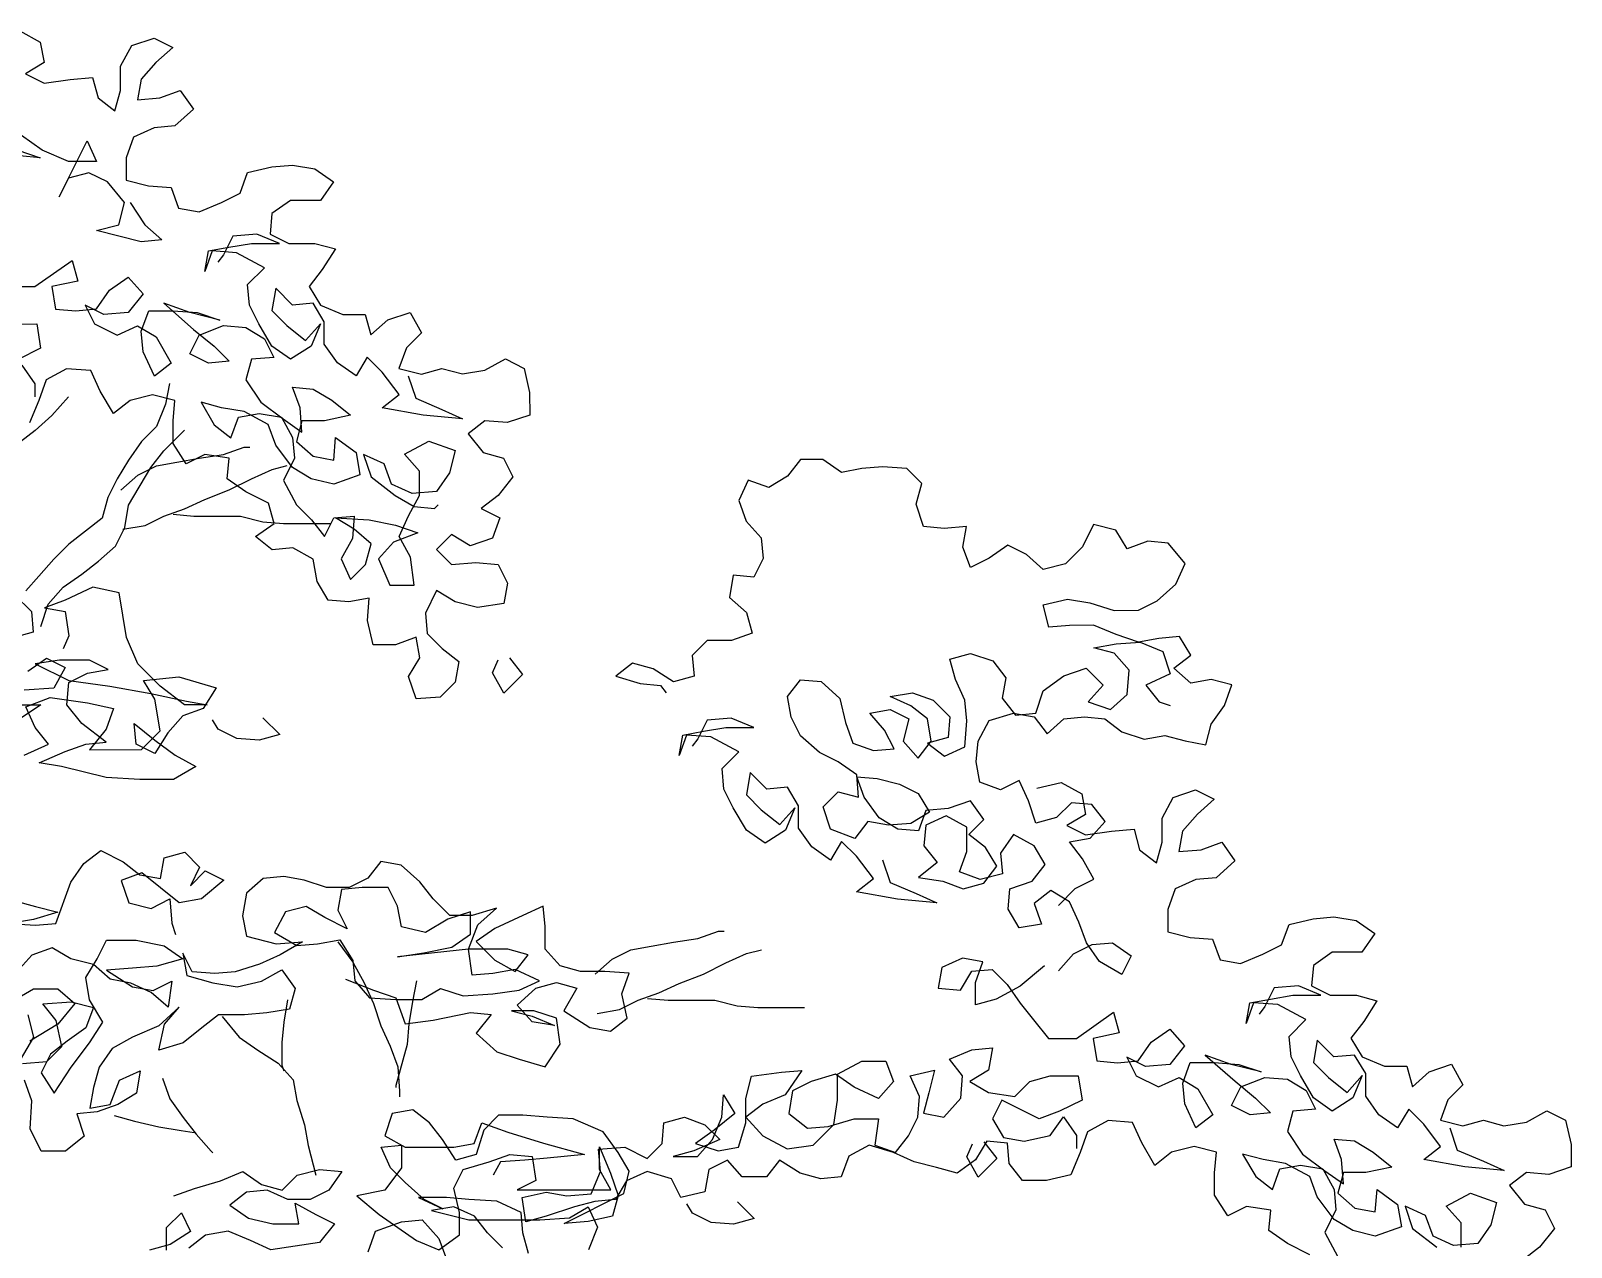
# Model space of a CAD drawing. Header units: metres. Extents: x 2.7 to 23.1, y -0.5 to 9.6.
# Drawn here: x 19.921 to 22.933, y 7.225 to 9.604 of the extents above; entities that cross this region are included whole.
import ezdxf

# ---------------------------------------------------------------- set-up
doc = ezdxf.new("R2010")
doc.units = ezdxf.units.M
doc.layers.add('ceco.net 89', color=7, linetype='Continuous')

msp = doc.modelspace()

# ---------------------------------------------------------------- linework, layer by layer
at = {"layer": 'ceco.net 89'}
for points in [[(19.8988, 9.6038), (19.939, 9.5819), (19.9464, 9.5418), (19.9099, 9.5198), (19.9464, 9.5016), (19.9975, 9.5089), (20.0413, 9.5126), (20.0523, 9.4725), (20.0852, 9.447), (20.0961, 9.4871), (20.0961, 9.5346), (20.1179, 9.5748), (20.1617, 9.5894), (20.1983, 9.5712), (20.1654, 9.542), (20.1362, 9.5091), (20.129, 9.4689), (20.1728, 9.4726), (20.2129, 9.4872), (20.2385, 9.4507), (20.2021, 9.4178), (20.1619, 9.4142), (20.1217, 9.3959), (20.1072, 9.3557), (20.1072, 9.3119), (20.151, 9.301), (20.1949, 9.2974), (20.2095, 9.2572), (20.2497, 9.2499), (20.2935, 9.2682), (20.33, 9.2865), (20.3445, 9.3267), (20.392, 9.3377), (20.4321, 9.3414), (20.476, 9.3341), (20.5125, 9.3086), (20.487, 9.2721), (20.4286, 9.272), (20.3921, 9.2464), (20.3885, 9.2063), (20.425, 9.188), (20.4761, 9.1881), (20.5163, 9.1772), (20.4907, 9.137), (20.4652, 9.1041), (20.4872, 9.0676), (20.531, 9.0494), (20.5748, 9.0494), (20.5858, 9.0093), (20.6186, 9.0385), (20.6624, 9.0532), (20.6844, 9.013), (20.6552, 8.9838), (20.6406, 8.9436), (20.6844, 8.9327), (20.7246, 8.9437), (20.7648, 8.9328), (20.8086, 8.9401), (20.8487, 8.9621), (20.8852, 8.9438), (20.8962, 8.8964), (20.8963, 8.8526), (20.8525, 8.8379), (20.8087, 8.8415), (20.7758, 8.8159), (20.8051, 8.7795), (20.8452, 8.7685), (20.8635, 8.732), (20.8344, 8.6955), (20.8015, 8.6699), (20.838, 8.6517), (20.8235, 8.6115), (20.7797, 8.5969), (20.7431, 8.6188), (20.714, 8.5895), (20.7432, 8.5603), (20.7907, 8.564), (20.8345, 8.5604), (20.8528, 8.5239), (20.8455, 8.4838), (20.7944, 8.4764), (20.7506, 8.4873), (20.714, 8.5092), (20.6922, 8.4654), (20.6959, 8.4252), (20.7251, 8.396), (20.758, 8.3705), (20.7507, 8.3303), (20.7215, 8.3011), (20.6741, 8.2974), (20.6594, 8.3412), (20.6813, 8.3777), (20.674, 8.4179), (20.6338, 8.4032), (20.59, 8.4032), (20.579, 8.4507), (20.5826, 8.4945), (20.5425, 8.4871), (20.5023, 8.4907), (20.4804, 8.5272), (20.473, 8.571), (20.4328, 8.5929), (20.3927, 8.5892), (20.3598, 8.6148), (20.3963, 8.6403), (20.3853, 8.6805), (20.3414, 8.7024), (20.3049, 8.7279), (20.3085, 8.7681), (20.2611, 8.7753), (20.2246, 8.757), (20.199, 8.7972), (20.1989, 8.841), (20.2025, 8.8811), (20.1587, 8.8921), (20.1149, 8.8811), (20.0821, 8.8555), (20.0565, 8.8993), (20.0382, 8.9394), (19.9907, 8.943), (19.9506, 8.9211), (19.936, 8.8809), (19.9178, 8.8371)], [(19.8954, 9.3701), (19.9392, 9.3555), (19.8991, 9.3592)], [(20.1146, 9.2681), (20.1438, 9.2243), (20.1767, 9.1951), (20.1365, 9.1914), (20.0489, 9.2132), (20.0927, 9.2242), (20.1036, 9.2681), (20.0707, 9.3082), (20.0342, 9.3264), (19.994, 9.3154), (19.9758, 9.2789), (20.0305, 9.3885), (20.0488, 9.3483), (19.994, 9.3483), (19.9429, 9.3701), (19.9027, 9.3993)], [(20.6589, 8.929), (20.6735, 8.8852), (20.7247, 8.8634), (20.7648, 8.8451), (20.6882, 8.8524), (20.6078, 8.8669), (20.6407, 8.8925), (20.6078, 8.9363), (20.5785, 8.9655), (20.5567, 8.9289), (20.5201, 8.9545), (20.4945, 8.9909), (20.4945, 9.0348), (20.4726, 9.0712), (20.4324, 9.0676), (20.3995, 9.1004), (20.3922, 9.0566), (20.4215, 9.0274), (20.458, 8.9982), (20.4872, 9.0311), (20.469, 8.9873), (20.4288, 8.9617), (20.3923, 8.9872), (20.3667, 9.031), (20.3484, 9.0675), (20.3447, 9.1076), (20.3776, 9.1405), (20.3228, 9.1697), (20.2753, 9.1733), (20.2607, 9.1331), (20.268, 9.1733), (20.3082, 9.1806), (20.352, 9.188), (20.4067, 9.188), (20.3629, 9.2062), (20.3154, 9.2025), (20.2972, 9.166), (20.2863, 9.1514)], [(19.8737, 9.1036), (19.9285, 9.1036), (20.0015, 9.1548), (20.0125, 9.1146), (19.9614, 9.1036), (19.9687, 9.0598), (20.0089, 9.0562), (20.049, 9.0599), (20.0746, 9.0964), (20.111, 9.122), (20.1403, 9.0892), (20.1111, 9.0527), (20.0636, 9.049), (20.0271, 9.0672), (20.0454, 9.0307), (20.0892, 9.0088), (20.1294, 9.0271), (20.1659, 9.0052), (20.1952, 8.9542), (20.1623, 8.9286), (20.1404, 8.976), (20.1367, 9.0162), (20.1513, 9.0563), (20.1987, 9.0564), (20.2462, 9.0528), (20.29, 9.0382), (20.2316, 9.0528), (20.1805, 9.071), (20.2389, 9.0199), (20.2791, 8.9871), (20.3084, 8.9579), (20.2682, 8.9542), (20.2317, 8.9724), (20.2499, 9.009), (20.2973, 9.0273), (20.3412, 9.0237), (20.3777, 9.0018), (20.396, 8.9653), (20.3522, 8.9616), (20.3412, 8.9214), (20.3705, 8.8776), (20.4143, 8.8448), (20.4509, 8.8193), (20.4472, 8.8668), (20.4325, 8.9069), (20.4727, 8.9033), (20.5092, 8.8814), (20.5458, 8.8522), (20.4947, 8.8412), (20.4509, 8.8412), (20.4399, 8.801), (20.4728, 8.7719), (20.513, 8.7646), (20.5166, 8.8084), (20.5568, 8.7792), (20.5641, 8.7354), (20.513, 8.7171), (20.4692, 8.728), (20.4327, 8.7499), (20.3998, 8.7937), (20.3851, 8.8338), (20.3377, 8.8594), (20.2938, 8.8666), (20.2537, 8.8775), (20.2793, 8.8337), (20.3121, 8.8082), (20.3267, 8.8484), (20.3669, 8.8557), (20.4107, 8.8485), (20.4326, 8.8083), (20.4363, 8.7682), (20.4145, 8.7243), (20.4401, 8.6769), (20.4693, 8.6477), (20.4949, 8.6149), (20.5131, 8.6514), (20.5533, 8.6551), (20.5496, 8.6113), (20.5278, 8.5711), (20.5461, 8.5309), (20.5752, 8.5602), (20.5862, 8.6004), (20.5533, 8.6295), (20.5167, 8.6514), (20.5825, 8.6478), (20.6336, 8.6369), (20.6774, 8.6223), (20.63, 8.604), (20.6008, 8.5712), (20.6227, 8.5201), (20.6702, 8.5201), (20.6629, 8.5749), (20.6409, 8.615), (20.6591, 8.6552), (20.681, 8.6954), (20.681, 8.7428), (20.6517, 8.7757), (20.6992, 8.8013), (20.7503, 8.7831), (20.7394, 8.7392), (20.7139, 8.7027), (20.6664, 8.699), (20.6262, 8.7172), (20.6116, 8.7574), (20.5714, 8.7756), (20.586, 8.7318), (20.6335, 8.6953), (20.6701, 8.6735), (20.7102, 8.6698), (20.7175, 8.6771)], [(19.8775, 9.0305), (19.9322, 9.0306), (19.9396, 8.9831), (19.8958, 8.9612)], [(19.9031, 8.9502), (19.9287, 8.9137), (19.9287, 8.8882)], [(19.9944, 8.8882), (19.9616, 8.8517), (19.9288, 8.8225), (19.8631, 8.7713), (19.8412, 8.7311), (19.8194, 8.6508), (19.8012, 8.6142), (19.8121, 8.6581), (19.8193, 8.6982), (19.8266, 8.7421), (19.8229, 8.7822), (19.8156, 8.8297), (19.7973, 8.9027)], [(20.1916, 8.914), (20.1843, 8.8738), (20.1661, 8.83), (20.1369, 8.8008), (20.1114, 8.7642), (20.0895, 8.7277), (20.0713, 8.6912), (20.0604, 8.651), (19.9947, 8.5998), (19.9655, 8.5706), (19.9363, 8.5377), (19.9108, 8.5085)], [(19.9401, 8.4391), (19.9546, 8.4829), (19.9838, 8.5158), (20.0203, 8.5414), (20.0531, 8.567), (20.086, 8.5962), (20.1042, 8.6328), (20.1115, 8.6766), (20.1552, 8.7497), (20.1807, 8.7825), (20.2209, 8.8227)], [(20.0968, 8.7058), (20.1297, 8.735), (20.1661, 8.7533), (20.2063, 8.7607), (20.2501, 8.768), (20.2976, 8.7753), (20.3377, 8.79), (20.3487, 8.79)], [(20.1005, 8.6291), (20.1443, 8.6365), (20.1808, 8.6548), (20.221, 8.6694), (20.2611, 8.6877), (20.3086, 8.706), (20.3524, 8.7279), (20.3925, 8.7462), (20.4217, 8.7536)], [(21.9304, 7.8937), (21.9632, 7.9265), (21.9997, 7.9448), (21.9777, 7.985), (21.9522, 8.0178), (21.9923, 8.0252), (22.0215, 8.058), (21.9959, 8.0909), (21.9557, 8.0945), (21.9266, 8.0653), (21.8864, 8.0543), (21.8718, 8.0981), (21.8535, 8.1382), (21.817, 8.1199), (21.7768, 8.1345), (21.7695, 8.1746), (21.7731, 8.2148), (21.7949, 8.255), (21.8424, 8.2696), (21.8826, 8.2624), (21.9082, 8.2295), (21.941, 8.2588), (21.9811, 8.2625), (22.0213, 8.2588), (22.0542, 8.2333), (22.098, 8.2188), (22.1382, 8.2261), (22.1783, 8.2152), (22.2185, 8.2079), (22.2294, 8.2481), (22.255, 8.2846), (22.2695, 8.3248), (22.2294, 8.3357), (22.1892, 8.3284), (22.1563, 8.3576), (22.1891, 8.3831), (22.1672, 8.4196), (22.127, 8.4159), (22.0869, 8.4086), (22.0431, 8.4232), (21.9992, 8.4414), (21.9518, 8.4413), (21.9116, 8.4377), (21.9006, 8.4815), (21.9481, 8.4925), (21.9919, 8.4852), (22.0394, 8.4706), (22.0868, 8.4707), (22.1233, 8.489), (22.1598, 8.5219), (22.178, 8.562), (22.1451, 8.6022), (22.105, 8.6058), (22.0648, 8.5911), (22.0429, 8.6276), (21.9991, 8.6385), (21.9772, 8.5947), (21.9444, 8.5618), (21.9006, 8.5508), (21.8677, 8.58), (21.8311, 8.5982), (21.7947, 8.5726), (21.7582, 8.5543), (21.7435, 8.5945), (21.7508, 8.6347), (21.707, 8.631), (21.6668, 8.6346), (21.6522, 8.6784), (21.6631, 8.7186), (21.6338, 8.7477), (21.5864, 8.7513), (21.5462, 8.7477), (21.5061, 8.7403), (21.4695, 8.7658), (21.4257, 8.7658), (21.4002, 8.7329), (21.3637, 8.711), (21.3235, 8.7255), (21.3053, 8.6854), (21.3199, 8.6452), (21.3492, 8.6124), (21.3529, 8.5722), (21.3347, 8.5357), (21.2945, 8.5393), (21.2872, 8.4955), (21.3201, 8.4663), (21.3311, 8.4262), (21.291, 8.4115), (21.2435, 8.4115), (21.2143, 8.3822), (21.218, 8.3421), (21.1778, 8.3311), (21.1377, 8.3566), (21.0975, 8.3675), (21.0646, 8.3419), (21.1121, 8.3274), (21.1523, 8.3238), (21.1633, 8.3092)], [(20.1991, 8.6584), (20.2393, 8.6548), (20.3305, 8.6549), (20.3744, 8.644), (20.4145, 8.6404), (20.5058, 8.6404)], [(19.8889, 8.5011), (19.9218, 8.4683), (19.9255, 8.4281), (19.8853, 8.4172)], [(19.9074, 8.1872), (19.9549, 8.2091), (19.9293, 8.2419), (19.911, 8.2821), (19.9585, 8.3004), (20.0315, 8.2895), (20.0826, 8.2786), (20.068, 8.2384), (20.0352, 8.1982), (20.1374, 8.1983), (20.1739, 8.2349), (20.1629, 8.2969), (20.141, 8.3334), (20.2103, 8.3408), (20.2834, 8.3189), (20.2579, 8.2788), (20.2177, 8.2641), (20.1885, 8.2312), (20.163, 8.191), (20.1265, 8.2093), (20.1228, 8.2494), (20.163, 8.2166), (20.2032, 8.1874), (20.2434, 8.1656), (20.1996, 8.14), (20.1339, 8.1399), (20.0681, 8.1435), (19.9805, 8.1653), (19.9367, 8.1726), (19.9878, 8.1945), (20.0279, 8.2092), (20.0681, 8.2129), (20.0206, 8.2493), (19.9913, 8.2858), (19.9949, 8.3296), (20.0314, 8.3479), (20.0716, 8.3553), (20.0351, 8.3735), (19.9766, 8.3734), (19.9292, 8.3661), (19.9949, 8.3333), (20.0753, 8.3224), (20.1556, 8.3079), (20.225, 8.2933), (20.2652, 8.2861), (20.2213, 8.286), (20.1738, 8.3225), (20.13, 8.3663), (20.108, 8.4174), (20.0934, 8.505), (20.0422, 8.5159), (19.9875, 8.4903), (19.9473, 8.4756), (19.9875, 8.4684), (19.9949, 8.4209), (19.9839, 8.3953)], [(21.9305, 7.7659), (21.9597, 7.7988), (21.9962, 7.817), (22.0363, 7.8207), (22.0728, 7.7952), (22.0546, 7.7587), (22.0108, 7.7842), (21.9852, 7.8207), (21.9706, 7.8608), (21.9523, 7.901), (21.9157, 7.9229), (21.8829, 7.8973), (21.8975, 7.8571), (21.8537, 7.8498), (21.8318, 7.8863), (21.8354, 7.9264), (21.8792, 7.9411), (21.9047, 7.974), (21.8828, 8.0104), (21.8426, 8.0323), (21.8171, 7.9958), (21.8208, 7.9556), (21.777, 7.9446), (21.7368, 7.9592), (21.7514, 7.9994), (21.7513, 8.0468), (21.7111, 8.0687), (21.671, 8.0504), (21.6674, 8.0102), (21.693, 7.9774), (21.6565, 7.9482), (21.704, 7.9409), (21.7441, 7.9263), (21.7843, 7.9373), (21.8098, 7.9702), (21.7879, 8.0067), (21.755, 8.0322), (21.7842, 8.0615), (21.7586, 8.098), (21.7148, 8.0833), (21.671, 8.0796), (21.6564, 8.0394), (21.6162, 8.0431), (21.5797, 8.0649), (21.5505, 8.1051), (21.5358, 8.1452), (21.576, 8.1416), (21.6198, 8.1307), (21.6563, 8.1125), (21.6783, 8.076), (21.6418, 8.054), (21.598, 8.0503), (21.5578, 8.0576), (21.5323, 8.0247), (21.4848, 8.0429), (21.4702, 8.0867), (21.4993, 8.116), (21.5395, 8.1051), (21.5358, 8.1489), (21.4993, 8.1744), (21.4628, 8.1926), (21.4262, 8.2254), (21.4079, 8.2619), (21.4006, 8.3021), (21.4261, 8.335), (21.4663, 8.3314), (21.5028, 8.2985), (21.5138, 8.2511), (21.5285, 8.2109), (21.5686, 8.1964), (21.6088, 8.2001), (21.5905, 8.2365), (21.5613, 8.2694), (21.6014, 8.2767), (21.6379, 8.2585), (21.627, 8.2147), (21.6563, 8.1818), (21.6818, 8.2147), (21.6745, 8.2585), (21.6416, 8.2841), (21.6014, 8.3023), (21.6452, 8.3096), (21.6854, 8.2951), (21.7183, 8.2622), (21.7147, 8.2221), (21.6745, 8.2111), (21.7074, 8.1855), (21.7475, 8.2038), (21.7511, 8.2549), (21.7474, 8.2951), (21.7292, 8.3353), (21.7182, 8.3754), (21.7583, 8.3864), (21.8021, 8.3718), (21.8277, 8.339), (21.8205, 8.2988), (21.8461, 8.266), (21.8862, 8.2697), (21.9008, 8.3135), (21.9409, 8.3427), (21.9847, 8.3574), (22.0176, 8.3246), (21.9884, 8.2917), (22.0322, 8.2771), (22.0651, 8.3064), (22.0687, 8.3538), (22.0394, 8.3867), (21.9993, 8.3976), (22.0431, 8.4049), (22.0905, 8.4086), (22.1344, 8.3904), (22.149, 8.3466), (22.1016, 8.3246), (22.1272, 8.2918), (22.1491, 8.2845)], [(19.9146, 8.3515), (19.9511, 8.3771), (19.9876, 8.3588), (19.9657, 8.3187), (19.9073, 8.3149)], [(20.8566, 8.3779), (20.8821, 8.345), (20.8457, 8.3085), (20.8237, 8.3486), (20.8346, 8.3742)], [(19.8927, 8.2857), (19.9402, 8.2858), (19.8964, 8.2565)], [(20.3747, 8.2606), (20.4076, 8.2278), (20.3675, 8.2168), (20.3236, 8.2204), (20.2871, 8.2386), (20.2761, 8.2569)], [(21.5866, 7.9826), (21.6012, 7.9388), (21.6524, 7.9169), (21.6926, 7.8987), (21.6159, 7.9059), (21.5355, 7.9205), (21.5684, 7.9461), (21.5355, 7.9898), (21.5062, 8.019), (21.4844, 7.9825), (21.4478, 8.008), (21.4222, 8.0445), (21.4222, 8.0883), (21.4003, 8.1248), (21.3601, 8.1211), (21.3272, 8.1539), (21.32, 8.1101), (21.3492, 8.0809), (21.3857, 8.0518), (21.4149, 8.0847), (21.3967, 8.0408), (21.3565, 8.0152), (21.32, 8.0408), (21.2944, 8.0845), (21.2761, 8.121), (21.2724, 8.1612), (21.3053, 8.1941), (21.2505, 8.2232), (21.203, 8.2269), (21.1884, 8.1867), (21.1957, 8.2268), (21.2359, 8.2342), (21.2797, 8.2415), (21.3344, 8.2416), (21.2906, 8.2598), (21.2431, 8.2561), (21.2249, 8.2196), (21.214, 8.205)], [(21.8883, 8.1228), (21.9358, 8.1338), (21.976, 8.1119), (21.9833, 8.0718), (21.9468, 8.0498), (21.9833, 8.0316), (22.0344, 8.0389), (22.0782, 8.0426), (22.0892, 8.0025), (22.1221, 7.977), (22.133, 8.0171), (22.133, 8.0646), (22.1549, 8.1048), (22.1987, 8.1194), (22.2352, 8.1012), (22.2024, 8.072), (22.1732, 8.0391), (22.1659, 7.9989), (22.2097, 8.0026), (22.2499, 8.0172), (22.2755, 7.9807), (22.239, 7.9479), (22.1988, 7.9442), (22.1587, 7.9259), (22.1441, 7.8857), (22.1442, 7.8419), (22.188, 7.831), (22.2318, 7.8274), (22.2464, 7.7872), (22.2866, 7.7799), (22.3304, 7.7982), (22.3669, 7.8165), (22.3815, 7.8567), (22.4289, 7.8677), (22.4691, 7.8714), (22.5129, 7.8641), (22.5494, 7.8386), (22.5239, 7.8021), (22.4655, 7.802), (22.429, 7.7764), (22.4254, 7.7363), (22.4619, 7.718), (22.513, 7.7181), (22.5532, 7.7072), (22.5277, 7.667), (22.5022, 7.6341), (22.5241, 7.5976), (22.5679, 7.5794), (22.6117, 7.5794), (22.6227, 7.5393), (22.6556, 7.5685), (22.6994, 7.5832), (22.7213, 7.543), (22.6921, 7.5138), (22.6776, 7.4736), (22.7214, 7.4627), (22.7615, 7.4737), (22.8017, 7.4628), (22.8455, 7.4701), (22.8856, 7.4921), (22.9222, 7.4738), (22.9332, 7.4264), (22.9332, 7.3826), (22.8894, 7.3679), (22.8456, 7.3715), (22.8128, 7.3459), (22.842, 7.3095), (22.8822, 7.2985), (22.9005, 7.2621), (22.8713, 7.2255), (22.8384, 7.1999)], [(19.8894, 7.9024), (19.9296, 7.8914), (19.9734, 7.8805), (19.926, 7.8659), (19.8785, 7.8585), (19.9297, 7.8549), (19.9698, 7.8586), (19.9989, 7.939), (20.0245, 7.9755), (20.0573, 8.0011), (20.1011, 7.9792), (20.134, 7.9537), (20.1742, 7.9464), (20.1815, 7.9866), (20.2216, 7.9976), (20.2508, 7.9684), (20.2326, 7.9319), (20.2618, 7.9611), (20.2983, 7.9429), (20.2546, 7.9063), (20.2107, 7.899), (20.1377, 7.9574), (20.0975, 7.9427), (20.1122, 7.8989), (20.156, 7.888), (20.1925, 7.9063), (20.1962, 7.8588), (20.2035, 7.8369)], [(20.5358, 7.7496), (20.5906, 7.7277), (20.6344, 7.7132), (20.6527, 7.6621), (20.7075, 7.6694), (20.7805, 7.6841), (20.8207, 7.6805), (20.7915, 7.644), (20.8317, 7.6075), (20.8755, 7.5929), (20.9267, 7.5784), (20.9558, 7.6222), (20.9485, 7.6733), (20.9046, 7.6879), (20.8608, 7.6878), (20.901, 7.6769), (20.9448, 7.6587), (20.901, 7.666), (20.8718, 7.6988), (20.9083, 7.7317), (20.9484, 7.7427), (20.9886, 7.7318), (20.9631, 7.6879), (21.0142, 7.6551), (21.0544, 7.6478), (21.0872, 7.6734), (21.0762, 7.7209), (21.0908, 7.7611), (21.0433, 7.7647), (20.9959, 7.7646), (20.9557, 7.7755), (20.9264, 7.8084), (20.9264, 7.8522), (20.9227, 7.8923), (20.8826, 7.8741), (20.8278, 7.8484), (20.7913, 7.8229), (20.8279, 7.7864), (20.8681, 7.7645), (20.8936, 7.7974), (20.8534, 7.8083), (20.7767, 7.8082), (20.638, 7.7935), (20.6891, 7.8009), (20.7439, 7.8119), (20.7804, 7.8375), (20.7803, 7.8813), (20.7365, 7.8666), (20.6927, 7.841), (20.6453, 7.8519), (20.6379, 7.8921), (20.6196, 7.9286), (20.5685, 7.9285), (20.5284, 7.9248), (20.5211, 7.8847), (20.5394, 7.8482), (20.4956, 7.8701), (20.459, 7.8919), (20.4189, 7.8809), (20.397, 7.8408), (20.4408, 7.8152), (20.481, 7.8189), (20.5248, 7.8263), (20.5504, 7.7861), (20.5541, 7.746), (20.5833, 7.7131), (20.6344, 7.7095), (20.6856, 7.7096), (20.7221, 7.7315), (20.7659, 7.717), (20.8243, 7.7207), (20.8754, 7.728), (20.9155, 7.7463), (20.8681, 7.7682), (20.8243, 7.7608), (20.7841, 7.7571), (20.7767, 7.8082), (20.795, 7.8557), (20.8314, 7.8886), (20.784, 7.874), (20.7402, 7.8739), (20.7073, 7.9068), (20.6817, 7.9396), (20.6452, 7.9724), (20.605, 7.9797), (20.5795, 7.9468), (20.543, 7.9285), (20.4992, 7.9285), (20.4553, 7.943), (20.4152, 7.9503), (20.375, 7.9466), (20.3422, 7.9174), (20.3349, 7.8736), (20.3422, 7.8334), (20.4007, 7.8189), (20.4518, 7.8225), (20.408, 7.797), (20.3679, 7.7787), (20.3204, 7.764), (20.2802, 7.7603), (20.2364, 7.7639), (20.2181, 7.8004), (20.2255, 7.7566), (20.2766, 7.7421), (20.3241, 7.7348), (20.3715, 7.7458), (20.4117, 7.7677), (20.4373, 7.7313), (20.4263, 7.6911), (20.3825, 7.6837), (20.3387, 7.6801), (20.2876, 7.68), (20.2548, 7.6544), (20.2183, 7.6252), (20.1708, 7.6105), (20.1818, 7.6617), (20.2109, 7.6945), (20.1708, 7.658), (20.1197, 7.636), (20.0796, 7.6141), (20.054, 7.5776), (20.0431, 7.5374), (20.0359, 7.4972), (20.076, 7.5046), (20.0942, 7.552), (20.1344, 7.5703), (20.1271, 7.5265), (20.0906, 7.5046), (20.0505, 7.4899), (20.0103, 7.4862), (20.025, 7.4424), (19.9885, 7.4132), (19.941, 7.4132), (19.9191, 7.457), (19.9227, 7.5117), (19.908, 7.5519)], [(21.0245, 7.7594), (21.0574, 7.7886), (21.0939, 7.8069), (21.134, 7.8142), (21.1778, 7.8216), (21.2253, 7.8289), (21.2654, 7.8435), (21.2764, 7.8436)], [(19.9043, 7.5847), (19.9518, 7.5884), (19.981, 7.6177), (19.97, 7.6688), (19.9444, 7.7016), (19.9992, 7.7053), (20.043, 7.6944), (20.0284, 7.6542), (19.9919, 7.6286), (19.9591, 7.603), (19.9409, 7.5665), (19.9665, 7.5264), (19.9993, 7.5775), (20.0357, 7.625), (20.0613, 7.6652), (20.0357, 7.709), (20.0283, 7.7528), (20.0502, 7.7893), (20.0684, 7.8258), (20.1268, 7.8259), (20.1816, 7.815), (20.2181, 7.7895), (20.167, 7.7748), (20.1196, 7.7711), (20.0685, 7.7674), (20.1196, 7.7346), (20.1598, 7.7274), (20.1963, 7.7456), (20.189, 7.6945), (20.1561, 7.7237), (20.116, 7.7419), (20.0758, 7.7492), (20.0429, 7.7784), (19.9991, 7.7893), (19.9626, 7.8111), (19.9224, 7.7965), (19.8932, 7.7636)], [(20.5212, 7.8226), (20.5504, 7.7825), (20.5723, 7.7423), (20.5906, 7.7022), (20.6053, 7.6584), (20.6236, 7.6182), (20.6382, 7.5781), (20.6419, 7.5306), (20.6419, 7.5197)], [(21.0283, 7.6827), (21.0721, 7.69), (21.1086, 7.7083), (21.1487, 7.723), (21.1888, 7.7412), (21.2363, 7.7595), (21.2801, 7.7815), (21.3202, 7.7998), (21.3494, 7.8071)], [(21.9032, 7.7759), (21.8558, 7.7357), (21.8084, 7.7101), (21.7682, 7.6991), (21.7682, 7.743), (21.7827, 7.7831), (21.7426, 7.7904), (21.7024, 7.7721), (21.6952, 7.7319), (21.739, 7.7283), (21.7609, 7.7649), (21.801, 7.7685), (21.8303, 7.7394), (21.8558, 7.7029), (21.8814, 7.67), (21.9107, 7.6336), (21.9654, 7.6336), (22.0384, 7.6848), (22.0494, 7.6446), (21.9983, 7.6336), (22.0056, 7.5898), (22.0458, 7.5862), (22.086, 7.5899), (22.1115, 7.6264), (22.148, 7.652), (22.1772, 7.6192), (22.148, 7.5827), (22.1006, 7.579), (22.0641, 7.5972), (22.0823, 7.5607), (22.1262, 7.5388), (22.1663, 7.5571), (22.2029, 7.5352), (22.2321, 7.4842), (22.1993, 7.4586), (22.1773, 7.506), (22.1736, 7.5462), (22.1882, 7.5863), (22.2357, 7.5864), (22.2831, 7.5828), (22.327, 7.5682), (22.2685, 7.5828), (22.2174, 7.601), (22.2759, 7.5499), (22.3161, 7.5171), (22.3453, 7.4879), (22.3051, 7.4842), (22.2686, 7.5024), (22.2868, 7.539), (22.3343, 7.5573), (22.3781, 7.5537), (22.4146, 7.5318), (22.4329, 7.4953), (22.3891, 7.4916), (22.3782, 7.4514), (22.4074, 7.4076), (22.4513, 7.3748), (22.4878, 7.3493), (22.4841, 7.3968), (22.4695, 7.4369), (22.5096, 7.4333), (22.5462, 7.4114), (22.5827, 7.3822), (22.5316, 7.3712), (22.4878, 7.3712), (22.4769, 7.331), (22.5098, 7.3019), (22.5499, 7.2946), (22.5535, 7.3384), (22.5937, 7.3092), (22.6011, 7.2654), (22.55, 7.2471), (22.5061, 7.258), (22.4696, 7.2799), (22.4367, 7.3237), (22.4221, 7.3638), (22.3746, 7.3894), (22.3308, 7.3966), (22.2906, 7.4075), (22.3162, 7.3637), (22.3491, 7.3382), (22.3636, 7.3784), (22.4038, 7.3857), (22.4476, 7.3785), (22.4696, 7.3383), (22.4732, 7.2982), (22.4514, 7.2543), (22.477, 7.2069)], [(20.6746, 7.7461), (20.6673, 7.7059), (20.66, 7.6621), (20.6564, 7.6219), (20.6346, 7.5416), (20.6346, 7.5379)], [(19.8823, 7.7052), (19.9261, 7.7308), (19.9736, 7.7308), (20.0065, 7.7017), (19.9736, 7.6615), (19.9189, 7.6286)], [(22.6958, 7.459), (22.7105, 7.4152), (22.7616, 7.3934), (22.8018, 7.3751), (22.7251, 7.3824), (22.6448, 7.3969), (22.6776, 7.4225), (22.6447, 7.4663), (22.6155, 7.4955), (22.5936, 7.4589), (22.5571, 7.4845), (22.5315, 7.5209), (22.5314, 7.5648), (22.5095, 7.6012), (22.4693, 7.5976), (22.4364, 7.6304), (22.4292, 7.5866), (22.4584, 7.5574), (22.4949, 7.5282), (22.5241, 7.5611), (22.5059, 7.5173), (22.4658, 7.4917), (22.4292, 7.5172), (22.4036, 7.561), (22.3853, 7.5975), (22.3817, 7.6376), (22.4145, 7.6705), (22.3597, 7.6997), (22.3122, 7.7033), (22.2977, 7.6631), (22.3049, 7.7033), (22.3451, 7.7106), (22.3889, 7.718), (22.4437, 7.718), (22.3998, 7.7362), (22.3524, 7.7325), (22.3341, 7.696), (22.3232, 7.6814)], [(20.4227, 7.7093), (20.4154, 7.6655), (20.4118, 7.6254), (20.4118, 7.5815), (20.4155, 7.5706)], [(21.1268, 7.712), (21.167, 7.7084), (21.2583, 7.7085), (21.3021, 7.6975), (21.3422, 7.6939), (21.4335, 7.694)], [(19.9007, 7.592), (19.9262, 7.6359), (19.9152, 7.6797)], [(20.2949, 7.6764), (20.3278, 7.6362), (20.3644, 7.6107), (20.4045, 7.5852), (20.4338, 7.5524), (20.4411, 7.5122), (20.4558, 7.4647), (20.4631, 7.4246), (20.4778, 7.3662)], [(22.4222, 7.2105), (22.3784, 7.2324), (22.3418, 7.2579), (22.3455, 7.2981), (22.298, 7.3053), (22.2615, 7.287), (22.2359, 7.3272), (22.2359, 7.371), (22.2395, 7.4111), (22.1957, 7.4221), (22.1518, 7.4111), (22.119, 7.3855), (22.0934, 7.4293), (22.0751, 7.4694), (22.0277, 7.473), (21.9875, 7.4511), (21.9729, 7.4109), (21.9547, 7.3671), (21.9073, 7.3561), (21.8598, 7.356), (21.8342, 7.3889), (21.8305, 7.429), (21.7904, 7.4326), (21.7685, 7.3961), (21.732, 7.3705), (21.6918, 7.3814), (21.648, 7.3923), (21.6078, 7.4106), (21.5604, 7.4251), (21.5202, 7.4032), (21.5056, 7.363), (21.4655, 7.3593), (21.4253, 7.3702), (21.3851, 7.3958), (21.3596, 7.3629), (21.3121, 7.3628), (21.2829, 7.3957), (21.2464, 7.3774), (21.2391, 7.3336), (21.1917, 7.3226), (21.1734, 7.359), (21.1259, 7.3736), (21.0858, 7.3553), (21.0639, 7.3188), (21.0237, 7.3151), (20.9836, 7.3041), (20.9288, 7.2858), (20.8887, 7.2748), (20.8813, 7.3223), (20.9288, 7.3333), (20.969, 7.326), (21.0164, 7.3297), (21.0346, 7.3735), (21.031, 7.4173), (21.0821, 7.421), (21.1259, 7.3992), (21.1551, 7.4284), (21.1587, 7.4686), (21.1989, 7.4796), (21.239, 7.465), (21.2683, 7.4358), (21.2172, 7.4139), (21.177, 7.4029), (21.2245, 7.4029), (21.2537, 7.4358), (21.2719, 7.4796), (21.2755, 7.5234), (21.2974, 7.487), (21.2573, 7.4541), (21.2208, 7.4285), (21.2646, 7.4139), (21.3048, 7.4212), (21.3193, 7.4687), (21.3193, 7.5162), (21.3302, 7.56), (21.3886, 7.5674), (21.4288, 7.571), (21.396, 7.5236), (21.3522, 7.5053), (21.3193, 7.4797), (21.3522, 7.4432), (21.3997, 7.4177), (21.4508, 7.425), (21.491, 7.4652), (21.4982, 7.5127), (21.4982, 7.5638), (21.5456, 7.5894), (21.5931, 7.5895), (21.6077, 7.5493), (21.5785, 7.5164), (21.531, 7.5383), (21.4945, 7.5638), (21.4471, 7.5492), (21.4106, 7.5309), (21.4033, 7.487), (21.4398, 7.4579), (21.48, 7.4616), (21.5311, 7.4762), (21.5786, 7.4763), (21.5713, 7.4251), (21.6115, 7.4106), (21.637, 7.4434), (21.6552, 7.48), (21.6589, 7.5201), (21.6406, 7.5603), (21.688, 7.5713), (21.6771, 7.5275), (21.6662, 7.4873), (21.7064, 7.48), (21.7392, 7.5166), (21.7428, 7.5604), (21.7172, 7.5932), (21.761, 7.6115), (21.8012, 7.6152), (21.7939, 7.5714), (21.7574, 7.5494), (21.7939, 7.5276), (21.8451, 7.5203), (21.8742, 7.5495), (21.9144, 7.5605), (21.9692, 7.5606), (21.9765, 7.5131), (21.9327, 7.4912), (21.8926, 7.4765), (21.8195, 7.513), (21.8013, 7.4765), (21.8232, 7.44), (21.8634, 7.4327), (21.9145, 7.4437), (21.94, 7.4802), (21.9656, 7.4437), (21.9656, 7.4182)], [(20.1782, 7.5558), (20.1928, 7.5156), (20.2184, 7.4791), (20.244, 7.4463), (20.2733, 7.4135), (20.2769, 7.4098)], [(20.0833, 7.4827), (20.1235, 7.4717), (20.171, 7.4608), (20.2148, 7.4536), (20.2404, 7.4499)], [(20.8941, 7.2132), (20.8831, 7.2534), (20.8794, 7.2935), (20.832, 7.3154), (20.7772, 7.319), (20.7334, 7.3226), (20.6786, 7.3226), (20.7261, 7.3007), (20.6896, 7.3189), (20.653, 7.3517), (20.6238, 7.3809), (20.6055, 7.4211), (20.6457, 7.4248), (20.6457, 7.3809), (20.6129, 7.3371), (20.5581, 7.3261), (20.602, 7.2896), (20.675, 7.2386), (20.7189, 7.2204), (20.759, 7.2496), (20.759, 7.2934), (20.748, 7.3409), (20.7662, 7.3774), (20.8173, 7.3921), (20.8574, 7.4067), (20.9013, 7.4031), (20.9086, 7.3556), (20.8721, 7.3373), (21.0547, 7.3375), (21.0327, 7.3776), (21.0327, 7.4215), (21.0546, 7.3704), (21.0693, 7.3266), (21.0584, 7.2864), (21.0109, 7.2754), (20.9634, 7.2717), (21.0802, 7.3302), (21.0911, 7.374), (21.0692, 7.4105), (21.04, 7.4507), (20.9815, 7.4762), (20.9304, 7.4798), (20.8829, 7.4834), (20.8355, 7.4833), (20.8063, 7.4541), (20.7917, 7.4066), (20.7516, 7.3956), (20.726, 7.4358), (20.7004, 7.4686), (20.6675, 7.4941), (20.6273, 7.4868), (20.6128, 7.443), (20.653, 7.4211), (20.7479, 7.4212), (20.788, 7.4285), (20.8026, 7.4687), (20.8537, 7.4505), (20.9231, 7.4287), (21.0035, 7.4068), (20.9305, 7.3995), (20.8867, 7.3958), (20.8392, 7.3921), (20.8246, 7.3665)], [(21.7843, 7.4314), (21.8098, 7.3986), (21.7734, 7.3621), (21.7514, 7.4022), (21.7624, 7.4278)], [(20.2003, 7.3258), (20.2405, 7.3404), (20.2916, 7.3551), (20.3354, 7.3734), (20.3719, 7.3478), (20.4121, 7.3369), (20.4413, 7.3662), (20.4851, 7.3771), (20.5289, 7.3735), (20.5033, 7.337), (20.4669, 7.3187), (20.423, 7.3187), (20.3829, 7.3369), (20.3427, 7.3332), (20.3099, 7.3076), (20.3464, 7.2821), (20.3939, 7.2712), (20.445, 7.2712), (20.4377, 7.3114), (20.4778, 7.2895), (20.5144, 7.2713), (20.4852, 7.2348), (20.3903, 7.2201), (20.3501, 7.2383), (20.3063, 7.2565), (20.2625, 7.2492), (20.2296, 7.2236)], [(22.7179, 7.2254), (22.7179, 7.2728), (22.6887, 7.3057), (22.7361, 7.3313), (22.7872, 7.3131), (22.7763, 7.2692), (22.7508, 7.2327), (22.7033, 7.229), (22.6632, 7.2472), (22.6485, 7.2874), (22.6083, 7.3056), (22.623, 7.2618), (22.6705, 7.2253)], [(20.1858, 7.2199), (20.1858, 7.2637), (20.215, 7.2929), (20.2332, 7.2564), (20.1931, 7.2308), (20.1529, 7.2198)], [(20.843, 7.2241), (20.8138, 7.2533), (20.7882, 7.2861), (20.748, 7.3044), (20.7042, 7.297), (20.7772, 7.2788), (20.916, 7.279), (20.9744, 7.2827), (21.0109, 7.3046), (21.0292, 7.2645), (21.011, 7.2206)], [(21.3024, 7.3142), (21.3353, 7.2813), (21.2952, 7.2704), (21.2513, 7.274), (21.2148, 7.2922), (21.2038, 7.3104)], [(20.5801, 7.2166), (20.5947, 7.2568), (20.6458, 7.2751), (20.686, 7.2787), (20.7188, 7.2423), (20.7335, 7.2021)]]:
    msp.add_lwpolyline(points, dxfattribs=at)

doc.saveas('drawing.dxf')
